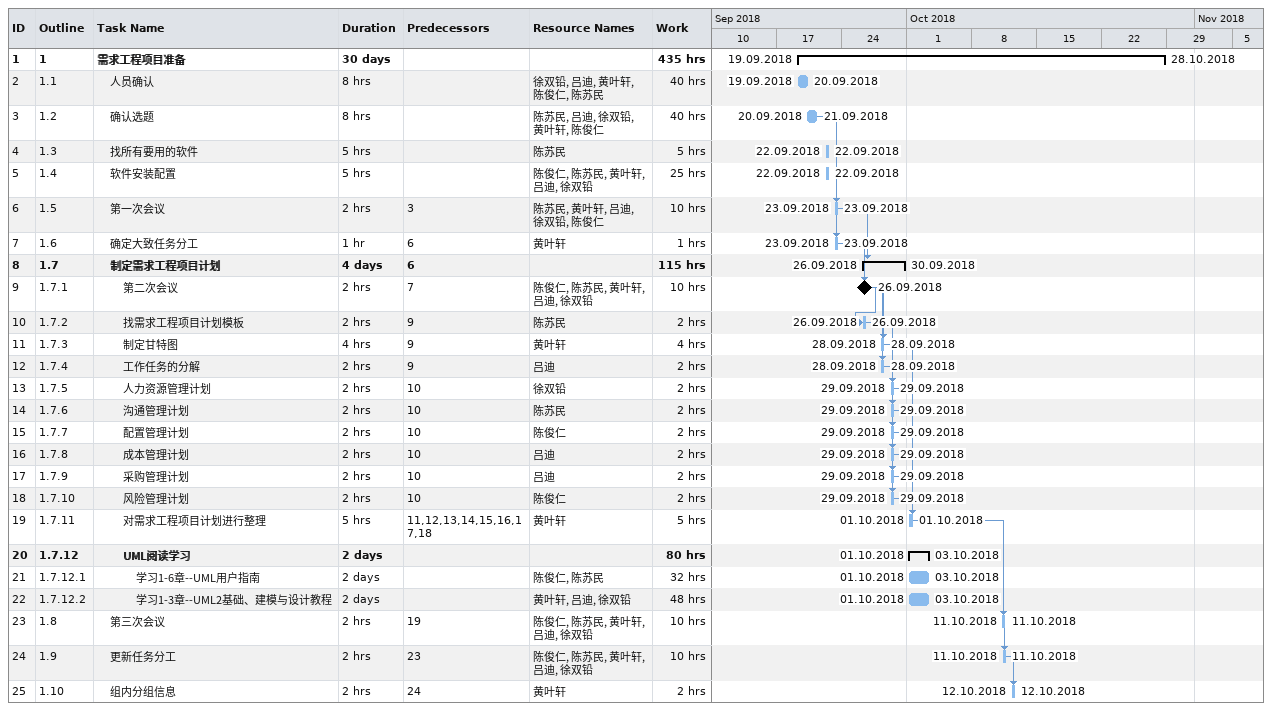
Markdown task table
| ID | WBS | Task | Duration | Start | Finish | Predecessors | Resources | Work (h) |
|---|---|---|---|---|---|---|---|---|
| 1 | 1 | **需求工程项目准备** | 30d | 2018-09-19 | 2018-10-28 |  |  | 435 |
| 2 | 1.1 | 人员确认 | 8h | 2018-09-19 | 2018-09-20 |  | 徐双铅, 吕迪, 黄叶轩, 陈俊仁, 陈苏民 | 40 |
| 3 | 1.2 | 确认选题 | 8h | 2018-09-20 | 2018-09-21 |  | 陈苏民, 吕迪, 徐双铅, 黄叶轩, 陈俊仁 | 40 |
| 4 | 1.3 | 找所有要用的软件 | 5h | 2018-09-22 | 2018-09-22 |  | 陈苏民 | 5 |
| 5 | 1.4 | 软件安装配置 | 5h | 2018-09-22 | 2018-09-22 |  | 陈俊仁, 陈苏民, 黄叶轩, 吕迪, 徐双铅 | 25 |
| 6 | 1.5 | 第一次会议 | 2h | 2018-09-23 | 2018-09-23 | 3 | 陈苏民, 黄叶轩, 吕迪, 徐双铅, 陈俊仁 | 10 |
| 7 | 1.6 | 确定大致任务分工 | 1h | 2018-09-23 | 2018-09-23 | 6 | 黄叶轩 | 1 |
| 8 | 1.7 | **制定需求工程项目计划** | 4d | 2018-09-26 | 2018-09-30 | 6 |  | 115 |
| 9 | 1.7.1 | 第二次会议 | 2h | 2018-09-26 | 2018-09-26 | 7 | 陈俊仁, 陈苏民, 黄叶轩, 吕迪, 徐双铅 | 10 |
| 10 | 1.7.2 | 找需求工程项目计划模板 | 2h | 2018-09-26 | 2018-09-26 | 9 | 陈苏民 | 2 |
| 11 | 1.7.3 | 制定甘特图 | 4h | 2018-09-28 | 2018-09-28 | 9 | 黄叶轩 | 4 |
| 12 | 1.7.4 | 工作任务的分解 | 2h | 2018-09-28 | 2018-09-28 | 9 | 吕迪 | 2 |
| 13 | 1.7.5 | 人力资源管理计划 | 2h | 2018-09-29 | 2018-09-29 | 10 | 徐双铅 | 2 |
| 14 | 1.7.6 | 沟通管理计划 | 2h | 2018-09-29 | 2018-09-29 | 10 | 陈苏民 | 2 |
| 15 | 1.7.7 | 配置管理计划 | 2h | 2018-09-29 | 2018-09-29 | 10 | 陈俊仁 | 2 |
| 16 | 1.7.8 | 成本管理计划 | 2h | 2018-09-29 | 2018-09-29 | 10 | 吕迪 | 2 |
| 17 | 1.7.9 | 采购管理计划 | 2h | 2018-09-29 | 2018-09-29 | 10 | 吕迪 | 2 |
| 18 | 1.7.10 | 风险管理计划 | 2h | 2018-09-29 | 2018-09-29 | 10 | 陈俊仁 | 2 |
| 19 | 1.7.11 | 对需求工程项目计划进行整理 | 5h | 2018-10-01 | 2018-10-01 | 11, 12, 13, 14, 15, 16, 17, 18 | 黄叶轩 | 5 |
| 20 | 1.7.12 | **UML阅读学习** | 2d | 2018-10-01 | 2018-10-03 |  |  | 80 |
| 21 | 1.7.12.1 | 学习1-6章--UML用户指南 | 2d | 2018-10-01 | 2018-10-03 |  | 陈俊仁, 陈苏民 | 32 |
| 22 | 1.7.12.2 | 学习1-3章--UML2基础、建模与设计教程 | 2d | 2018-10-01 | 2018-10-03 |  | 黄叶轩, 吕迪, 徐双铅 | 48 |
| 23 | 1.8 | 第三次会议 | 2h | 2018-10-11 | 2018-10-11 | 19 | 陈俊仁, 陈苏民, 黄叶轩, 吕迪, 徐双铅 | 10 |
| 24 | 1.9 | 更新任务分工 | 2h | 2018-10-11 | 2018-10-11 | 23 | 陈俊仁, 陈苏民, 黄叶轩, 吕迪, 徐双铅 | 10 |
| 25 | 1.10 | 组内分组信息 | 2h | 2018-10-12 | 2018-10-12 | 24 | 黄叶轩 | 2 |
